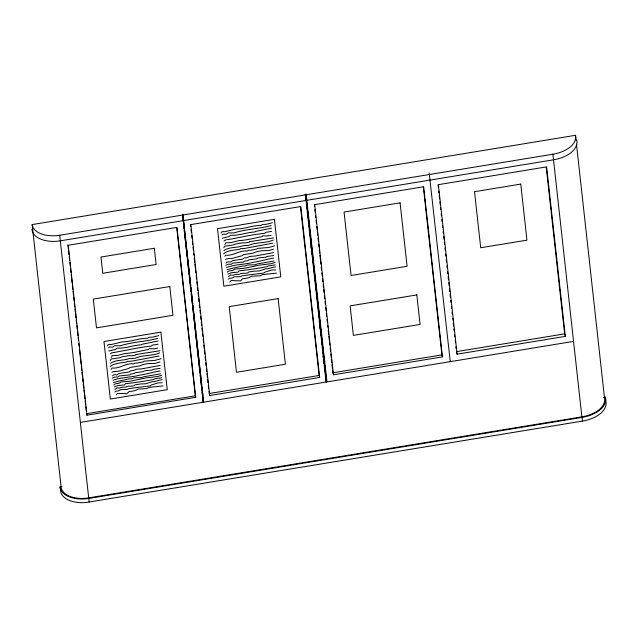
<?xml version="1.0" encoding="UTF-8"?>
<svg xmlns="http://www.w3.org/2000/svg" width="638" height="638" viewBox="0 0 638 638"><rect width="100%" height="100%" fill="white"/><g stroke="black" fill="none" stroke-linecap="round" stroke-linejoin="round"><path stroke-width="0.96" d="M111.371 357.471L112.192 355.701L117.847 355.366L125.176 353.476C133.127 353.045 140.711 350.964 148.463 349.472L149.212 348.659L154.149 348.787L157.57 348.117M224.895 244.649L225.716 242.879L231.379 242.544L238.708 240.662C246.651 240.231 254.235 238.141 261.987 236.65L262.736 235.837L267.673 235.964L271.094 235.294M161.749 377.728L154.93 378.741L153.862 379.435C144.539 381.101 135.2 382.728 125.558 383.661L124.45 384.937L118.086 385.472L114.385 386.955M275.273 264.906L268.454 265.918L267.386 266.612C258.063 268.279 248.724 269.906 239.083 270.839L237.974 272.123L231.61 272.657L227.91 274.133M110.414 360.677L110.701 359.338L111.802 358.923L119.665 357.766L122.4 356.73L129.243 355.621L131.811 355.789L135.83 355.015L135.918 354.537L159.994 350.733M223.938 247.855L224.233 246.515L225.334 246.101L233.189 244.944L235.924 243.915L242.767 242.799L245.335 242.966L249.354 242.193L249.442 241.714L273.519 237.918M113.899 385.073L114.13 384.523C116.084 382.848 119.17 384.299 120.909 381.971L130.216 381.229L145.823 377.967L157.674 376.516L161.701 375.224M227.423 272.251L227.654 271.7C229.608 270.026 232.695 271.477 234.441 269.148L243.74 268.407L259.347 265.145L271.198 263.693L275.225 262.401M107.495 345.86L107.966 344.855L109.752 344.337L110.916 344.616L122.656 341.816C131.045 341.936 139.108 337.996 147.577 338.299L148.997 337.271L152.482 337.175L158.846 335.58M221.019 233.037L221.49 232.033L223.284 231.514L224.44 231.793L236.18 228.994C244.569 229.114 252.632 225.174 261.101 225.477L262.521 224.448L266.006 224.353L272.37 222.758M111.363 369.139L112.025 367.998C119.848 369.011 125.861 362.623 133.757 363.891L134.825 363.062L137.162 363.086L143.239 361.866L144.164 361.196L155.201 360.326L161.159 358.644M224.887 256.316L225.549 255.176C233.372 256.189 239.386 249.801 247.281 251.069L248.349 250.24L250.686 250.263L256.771 249.043L257.688 248.373L268.726 247.504L274.683 245.821M108.556 347.893L109.17 346.984L112.455 347.152L114.72 345.748L120.526 345.74C132.433 341.88 145.4 341.689 157.658 338.411M222.08 235.071L222.694 234.162L225.98 234.329L228.244 232.926L234.058 232.918C245.957 229.058 258.924 228.867 271.182 225.589M114.864 389.603L116.985 387.856L119.529 388.016L122.057 387.186L125.542 387.13L128.055 386.134L132.162 386.094L134.179 385.759L135.168 384.786L140.966 383.94L145.751 383.781L152.195 381.676C155.608 381.883 158.471 379.873 162.06 379.746M228.388 276.78L230.509 275.034L233.053 275.193L235.581 274.364L239.075 274.316L241.579 273.319L245.686 273.271L247.704 272.936L248.692 271.963L254.49 271.118L259.275 270.959L265.719 268.853C269.132 269.061 272.003 267.051 275.584 266.923M112.471 375.973L113.213 375.056L114.888 374.61L116.826 374.977L119.083 373.461L129.171 371.938L130.607 370.893L133.725 370.431L136.205 369.274L141.971 368.82L160.034 365.446M225.996 263.151L226.745 262.234L228.412 261.795L230.35 262.154L232.607 260.639L242.695 259.116L244.131 258.071L247.249 257.616L249.729 256.452L255.495 255.998L273.558 252.624M110.119 366.651C114.354 362.711 121.084 363.237 126.531 361.985L127.281 361.419L131.348 361.204L159.101 356.012M223.643 253.828C227.878 249.897 234.609 250.415 240.055 249.163L240.805 248.597L244.872 248.381L272.625 243.19M114.92 392.051L115.749 391.214L118.469 390.879L120.694 389.627L127.082 389.507L128.517 388.741C135.742 387.529 142.952 386.835 150.424 385.862L151.278 385.017L158.128 382.832L162.251 382.736M228.444 279.229L229.273 278.391L231.993 278.056L234.226 276.804L240.606 276.685L242.041 275.919C249.267 274.715 256.476 274.013 263.949 273.04L264.802 272.203L271.652 270.01L275.776 269.914M116.164 394.866L117.671 393.359L126.994 393.726L129.004 391.652L134.754 390.711L138.143 389.052L146.596 388.614L149.109 387.41L162.913 385.934M229.688 282.044L231.195 280.537L240.518 280.903L242.528 278.838L248.278 277.889L251.667 276.23L260.129 275.791L262.633 274.587L276.437 273.12M223.962 241.06L224.999 240.071C238.245 237.966 251.165 234.617 264.69 233.317L265.974 232.304L271.605 231.395M110.438 353.883L111.475 352.894C124.721 350.788 137.641 347.439 151.166 346.139L152.442 345.126L158.08 344.217M225.732 265.336L228.396 264.172L231.227 264.299L232.631 263.143L243.293 262.106L244.386 261.205L247.56 260.751L248.884 259.873L256.62 258.853L257.864 258.063A40.688 33.272 -15.5 0 1 265.631 257.305L266.636 256.548L273.646 255.519M112.208 378.159L114.872 376.994L117.703 377.122L119.107 375.965L129.769 374.929L130.862 374.027L134.036 373.565L135.36 372.696L143.095 371.675L144.34 370.885A40.688 33.272 -15.5 0 1 152.107 370.128L153.104 369.37L160.122 368.341M226.514 267.466C235.071 264.299 244.912 264.603 253.924 262.202C260.551 261.229 266.923 259.195 273.606 258.087M112.99 380.28C121.547 377.122 131.388 377.425 140.4 375.024C147.027 374.043 153.399 372.018 160.082 370.909M273.479 249.155L268.853 250.535L261.58 250.758L256.747 251.643L252.895 253.15L243.572 254.674L242.145 255.694L232.663 258.278L226.769 258.821L225.461 259.554M159.955 361.977L155.329 363.357L148.056 363.58L143.223 364.465L139.371 365.973L130.048 367.488L128.621 368.517L119.139 371.101L113.245 371.643L111.937 372.377M223.978 250.527C229.648 246.539 236.897 248.142 243.086 245.678L248.676 245.423C256.54 241.826 265.552 243.556 273.16 240.063M110.454 363.341C116.124 359.361 123.373 360.964 129.562 358.5L135.152 358.237C143.008 354.648 152.027 356.379 159.636 352.886M226.961 269.699L234.848 267.657C238.349 267.346 241.371 265.759 244.984 266.038L247.719 264.961L255.224 264.802L256.962 264.004L273.997 261.014M113.436 382.521L121.324 380.479C124.825 380.168 127.847 378.573 131.46 378.86L134.187 377.784L141.7 377.624L143.43 376.827L160.465 373.836M222.247 238.189L228.635 236.69L230.9 235.286C239.226 235.797 247.026 232.224 255.112 231.969L255.344 231.474L271.636 228.165M108.723 351.012L115.111 349.512L117.376 348.101C125.702 348.619 133.501 345.046 141.588 344.791L141.811 344.297L158.112 340.987M576.489 144.188L604.497 397.929A27.099 15.464 -6.3 0 1 581.888 416.845L88.698 497.879A24.005 13.701 -6.3 0 1 61.136 487.201L32.147 224.584L575.508 135.304L576.05 140.24M183.999 228.428L182.867 214.496L203.666 402.155M326.52 381.971L306.423 199.981L305.841 199.55L305.275 194.383L306.16 194.239L306.304 194.742L552.899 154.221A27.099 15.464 -6.3 0 0 575.508 135.304M32.147 224.584A24.005 13.701 -6.3 0 0 59.709 235.255L182.612 215.062L203.275 402.227M183.002 214.998L305.411 194.885L326.074 382.05M305.841 199.55L306.423 199.981M565.332 336.37L564.638 333.865L456.409 351.65L457.111 354.154L565.332 336.37L546.622 166.877L438.394 184.661L457.111 354.154M332.908 372.783L441.895 354.88L442.453 356.881L333.467 374.793L332.685 370.806M195.714 397.315L195.3 395.807L86.569 413.671L86.983 415.178L195.714 397.315L176.957 227.399L68.226 245.263L86.983 415.178M209.176 393.518L319.12 375.455L319.678 377.457L209.727 395.528L208.953 391.541M80.372 422.42L573.562 341.386M603.46 397.522L605.422 397.195L606.1 403.511A28.088 16.03 -6.3 0 1 582.478 421.08L85.827 502.545A25.002 14.267 -6.3 0 1 61.009 492.935L60.028 486.81L61.998 486.483M60.028 486.81L60.602 489.242A24.994 14.259 -6.3 0 0 88.818 498.438L582.071 417.388A28.088 16.03 -6.3 0 0 605.685 399.827L605.422 397.195M429.183 172.978L450.261 361.642M305.275 194.383L305.411 194.885M306.814 200.34L306.128 199.925L306.264 200.428M182.476 214.559L182.612 215.062M184.015 220.517L183.872 220.014L182.827 220.182L182.97 220.684M31.9 229.457L32.442 231.738A24.73 14.116 -6.3 0 0 60.363 240.829L553.601 159.787A27.825 15.878 -6.3 0 0 576.999 142.386L576.752 139.937M582.071 417.388L582.478 421.08M552.899 154.221L581.888 416.845M546.248 167.323L564.638 333.865M438.027 185.108L438.242 187.078M438.681 191.025L438.896 192.995M439.223 195.946L439.55 198.904M439.877 201.863L440.204 204.814M440.523 207.773L440.746 209.743M441.177 213.69L441.4 215.66M441.831 219.6L442.046 221.569M442.485 225.509L442.7 227.479M443.139 231.427L443.354 233.396M443.681 236.347L444.008 239.306M444.335 242.265L444.55 244.234M444.989 248.174L445.204 250.144M445.643 254.091L445.858 256.061M446.289 260.001L446.512 261.971M446.943 265.91L447.166 267.888M447.597 271.828L447.812 273.798M448.139 276.756L448.466 279.707M448.793 282.666L449.12 285.625M449.447 288.575L449.774 291.534M450.101 294.493L450.428 297.444M450.755 300.402L450.97 302.372M451.409 306.32L451.624 308.29M452.055 312.229L452.278 314.199M452.709 318.139L452.932 320.109M453.259 323.067L453.578 326.026M453.905 328.985L454.128 330.955M454.559 334.894L454.782 336.864M455.213 340.804L455.428 342.773M455.867 346.721L456.082 348.691M442.453 356.881L423.672 186.759L314.678 204.662L333.467 374.793M423.329 186.727L441.895 354.88M314.343 204.639L314.558 206.616M314.885 209.583L315.212 212.55M315.547 215.516L315.762 217.494M316.089 220.461L316.416 223.428M316.743 226.394L317.07 229.361M317.397 232.328L317.724 235.302M318.059 238.269L318.386 241.236M318.713 244.202L319.04 247.169M319.367 250.136L319.694 253.103M319.909 255.08L320.348 259.036M320.563 261.014L320.898 263.98M321.225 266.947L321.552 269.914M321.879 272.889L322.206 275.855M322.533 278.822L322.86 281.789M323.187 284.755L323.514 287.722M323.737 289.7L324.064 292.667M324.391 295.633L324.718 298.6M325.045 301.567L325.372 304.533M325.699 307.5L326.026 310.475M326.353 313.441L326.68 316.408M327.007 319.375L327.334 322.342M327.661 325.308L327.884 327.286M328.211 330.253L328.65 334.208M328.865 336.186L329.304 340.142M329.519 342.12L329.846 345.086M330.173 348.061L330.5 351.028M330.835 353.994L331.162 356.961M331.489 359.928L331.816 362.894M332.031 364.872L332.47 368.828M306.16 194.239L326.967 381.899M305.714 194.311L307.707 212.334M307.923 214.312L308.361 218.268M308.577 220.246L313.497 264.754M313.713 266.732L316.663 293.44M316.879 295.418L324.957 368.612M325.181 370.59L325.619 374.546M325.835 376.524L326.273 380.479M308.465 223.284L308.68 225.27M310.977 246.037L311.192 248.015M311.631 251.97L311.846 253.948M319.271 321.209L319.494 323.187M319.933 327.142L320.148 329.12M320.587 333.076L320.802 335.054M323.099 355.829L323.314 357.806M323.753 361.762L323.968 363.74M319.678 377.457L300.809 206.537L190.858 224.6L209.727 395.528M300.466 206.505L319.12 375.455M190.523 224.576L190.738 226.546M191.065 229.513L191.392 232.479M191.719 235.438L192.046 238.405M192.373 241.371L192.7 244.33M193.027 247.297L193.354 250.263M193.681 253.222L193.904 255.2M194.231 258.167L194.662 262.114M194.885 264.092L195.324 268.048M195.539 270.018L195.866 272.984M196.193 275.951L196.52 278.91M196.847 281.876L197.174 284.843M197.501 287.802L197.828 290.769M198.043 292.746L198.482 296.694M198.705 298.672L199.032 301.638M199.359 304.597L199.686 307.564M200.013 310.531L200.34 313.489M200.667 316.456L200.994 319.423M201.321 322.381L201.648 325.348M201.975 328.315L202.302 331.274M202.517 333.251L202.844 336.218M203.171 339.177L203.498 342.143M203.825 345.11L204.152 348.069M204.479 351.036L204.806 354.002M205.133 356.961L205.46 359.928M205.795 362.894L206.122 365.853M206.449 368.82L206.776 371.787M206.991 373.764L207.43 377.712M207.645 379.69L207.972 382.648M208.299 385.615L208.626 388.582M182.867 214.496L184.398 228.364M184.613 230.342L187.564 257.082M187.787 259.06L189.534 274.906M189.749 276.884L190.738 285.8M190.953 287.778L191.392 291.741M191.607 293.719L192.046 297.683M192.269 299.661L192.708 303.624M192.923 305.602L195.874 332.342M196.089 334.32L199.048 361.06M199.263 363.038L200.356 372.943M200.579 374.921L201.01 378.884M201.233 380.862L201.672 384.826M201.887 386.803L202.214 389.778M202.437 391.756L202.868 395.719M203.091 397.697L203.53 401.661M184.222 230.406L186.519 251.205M186.735 253.182L187.173 257.146M187.389 259.124L189.143 274.97M189.358 276.948L189.685 279.923M189.909 281.9L190.347 285.864M190.563 287.842L191.001 291.805M191.217 293.783L191.655 297.747M191.871 299.724L192.309 303.688M192.532 305.666L195.483 332.406M195.699 334.384L198.649 361.124M198.873 363.102L199.965 373.007M200.18 374.984L200.619 378.948M200.842 380.926L201.823 389.842M202.039 391.82L202.477 395.783M202.701 397.761L203.131 401.725M176.758 227.878L195.3 395.807M67.923 244.753L68.354 248.7M68.577 250.678L69.008 254.626M69.231 256.604L69.662 260.559M69.885 262.529L70.316 266.485M70.539 268.462L70.97 272.41M71.193 274.388L72.174 283.28M72.389 285.25L72.828 289.205M73.043 291.183L73.482 295.131M73.697 297.109L74.136 301.056M74.351 303.034L74.79 306.982M75.005 308.959L75.332 311.926M75.555 313.904L75.994 317.852M76.209 319.829L76.648 323.777M76.863 325.755L77.302 329.702M77.517 331.68L77.956 335.636M78.171 337.606L78.498 340.572M78.825 343.539L79.152 346.498M79.479 349.464L81.114 364.282M81.337 366.26L81.768 370.207M81.991 372.185L82.422 376.133M82.645 378.111L83.076 382.066M83.299 384.036L83.73 387.992M83.953 389.962L84.28 392.928M84.495 394.906L84.934 398.854M85.149 400.831L85.588 404.779M85.803 406.757L86.242 410.712M59.709 235.255L88.698 497.879M88.818 498.43L89.224 502.122M274.42 219.328L217.502 228.683L223.858 286.223L280.768 276.868L274.42 219.328M400.082 202.852L344.057 212.055L351.059 275.496L407.092 266.293L400.082 202.852M520.76 184.095L474.52 191.687L480.709 247.751L526.948 240.159L520.76 184.095M154.332 248.278L100.971 257.042L102.766 273.271L156.127 264.507L154.332 248.278M169.788 286.542L93.308 299.102L96.482 327.876L172.962 315.308L169.788 286.542M278.136 298.592L229.225 306.623L236.475 372.273L285.385 364.234L278.136 298.592M160.896 332.151L103.978 341.505L110.326 399.045L167.244 389.69L160.896 332.151M416.821 294.923L350.126 305.881L353.38 335.389L420.083 324.431L416.821 294.923"/></g></svg>
